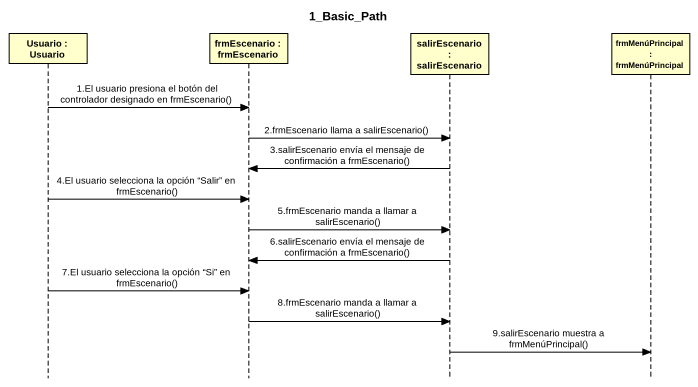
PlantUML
@startuml
title 1_Basic_Path
hide footbox
participant "Usuario : Usuario" as Usuario
participant "frmEscenario : frmEscenario" as frmEscenario
participant "salirEscenario : salirEscenario" as salirEscenario
participant "frmMenúPrincipal : frmMenúPrincipal" as frmMenúPrincipal

Usuario -> frmEscenario : 1.El usuario presiona el botón del controlador designado en frmEscenario()
frmEscenario -> salirEscenario : 2.frmEscenario llama a salirEscenario()
salirEscenario -> frmEscenario : 3.salirEscenario envía el mensaje de confirmación a frmEscenario()
Usuario -> frmEscenario : 4.El usuario selecciona la opción “Salir” en frmEscenario()
frmEscenario -> salirEscenario : 5.frmEscenario manda a llamar a salirEscenario()
salirEscenario -> frmEscenario : 6.salirEscenario envía el mensaje de confirmación a frmEscenario()
Usuario -> frmEscenario : 7.El usuario selecciona la opción “Si” en frmEscenario()
frmEscenario -> salirEscenario : 8.frmEscenario manda a llamar a salirEscenario()
salirEscenario -> frmMenúPrincipal : 9.salirEscenario muestra a frmMenúPrincipal()
@enduml
